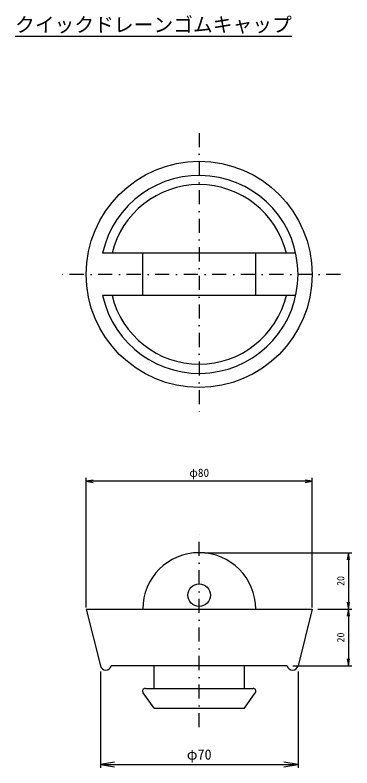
# Model space of a CAD drawing. Units: millimetres on the paper. Extents: x 0 to 1483, y 0 to 679.
# Drawn here: x 1364.1 to 1483.4, y 23.4 to 289.7 of the extents above; entities that cross this region are included whole.
import ezdxf
from ezdxf.enums import TextEntityAlignment as Align

# ---------------------------------------------------------------- set-up
doc = ezdxf.new("R2010")
doc.units = ezdxf.units.MM
doc.linetypes.add('USER2', pattern=[10.01, 5, -2.5, 0.01, -2.5])
for name, color, linetype, lineweight in [('0_3', 7, 'Continuous', 25), ('D-BMK', 2, 'USER2', 25), ('D-BYP', 7, 'Continuous', 25)]:
    doc.layers.add(name, color=color, linetype=linetype, lineweight=lineweight)
doc.styles.add('ＭＳ ゴシック', font='')
doc.styles.get('ＭＳ ゴシック').set_extended_font_data('MS Gothic')

# ---------------------------------------------------------------- blocks, each defined once
blk = doc.blocks.new('open_arrow')
at = {"color": 0, "linetype": 'Continuous', "lineweight": -2}
blk.add_lwpolyline([(7.5, 1.25), (0, 0), (7.5, -1.25)], dxfattribs=at)

msp = doc.modelspace()

# ---------------------------------------------------------------- linework, layer by layer
at = {"layer": '0_3'}
for p, q in [((1364.143, 282.182), (1462.143, 282.182)), ((1463.539, 205.461), (1395.165, 205.461)), ((1409.352, 190.461), (1409.352, 205.461)), ((1449.352, 190.461), (1449.352, 205.461)), ((1463.539, 190.461), (1395.165, 190.461)), ((1389.352, 80.147), (1389.352, 126.04)), ((1469.352, 80.147), (1469.352, 126.04)), ((1469.352, 124.79), (1389.352, 124.79)), ((1431.352, 99.522), (1483.434, 99.522)), ((1482.184, 99.522), (1482.184, 79.522)), ((1471.352, 79.522), (1483.434, 79.522)), ((1471.352, 79.522), (1483.434, 79.522)), ((1482.184, 79.522), (1482.184, 59.522)), ((1462.471, 59.522), (1483.434, 59.522)), ((1394.352, 57.522), (1394.352, 23.38)), ((1464.352, 57.522), (1464.352, 23.38)), ((1394.352, 24.63), (1464.352, 24.63))]:
    msp.add_line(p, q, dxfattribs=at)
msp.add_circle((1429.352, 197.961), 40, dxfattribs=at)
for radius, start, end in [(35, 192.37363, 167.62637), (31.75, 13.66358, 166.33642), (31.75, 193.66358, 346.33642)]:
    msp.add_arc((1429.352, 197.961), radius, start, end, dxfattribs=at)
at = {"layer": 'D-BMK'}
for p, q in [((1429.352, 247.961), (1429.352, 147.961)), ((1479.352, 197.961), (1379.352, 197.961)), ((1429.352, 37.81), (1429.352, 106.072))]:
    msp.add_line(p, q, dxfattribs=at)
at = {"layer": 'D-BYP'}
for p, q in [((1389.352, 79.522), (1394.352, 59.522)), ((1389.352, 79.522), (1469.352, 79.522)), ((1469.352, 79.522), (1464.352, 59.522)), ((1460.471, 59.522), (1398.232, 59.522)), ((1413.352, 51.522), (1413.352, 59.522)), ((1445.352, 51.522), (1445.352, 59.522)), ((1410.295, 51.522), (1413.352, 51.522)), ((1413.352, 51.522), (1445.352, 51.522)), ((1445.352, 51.522), (1448.409, 51.522)), ((1413.352, 44.522), (1409.481, 49.941)), ((1445.352, 44.522), (1449.222, 49.941)), ((1413.352, 44.522), (1445.352, 44.522))]:
    msp.add_line(p, q, dxfattribs=at)
msp.add_circle((1429.352, 84.522), 4, dxfattribs=at)
for centre, radius, start, end in [((1429.352, 79.522), 20, 0, 180), ((1396.292, 60.008), 2, 194.03624, 345.96376), ((1462.412, 60.008), 2, 194.03624, 345.96376), ((1410.295, 50.522), 1, 90, 215.53768), ((1448.409, 50.522), 1, 324.46232, 90)]:
    msp.add_arc(centre, radius, start, end, dxfattribs=at)

# ---------------------------------------------------------------- block references
at = {"layer": '0_3'}
for p, xscale, yscale in [((1389.352, 124.79), 0.333, 0.333), ((1394.352, 24.63), 0.667, 0.667)]:
    msp.add_blockref('open_arrow', p, dxfattribs=dict(at, xscale=xscale, yscale=yscale))
for p, xscale, yscale, rotation in [((1469.352, 124.79), 0.333, 0.333, 180), ((1482.184, 99.522), 0.333, 0.333, 270), ((1482.184, 79.522), 0.333, 0.333, 90), ((1482.184, 79.522), 0.333, 0.333, 270), ((1482.184, 59.522), 0.333, 0.333, 90), ((1464.352, 24.63), 0.667, 0.667, 180)]:
    msp.add_blockref('open_arrow', p, dxfattribs=dict(at, xscale=xscale, yscale=yscale, rotation=rotation))

# ---------------------------------------------------------------- texts
at = {"layer": '0_3', "style": 'ＭＳ ゴシック'}
msp.add_text('クイックドレーンゴムキャップ', height=5.132, dxfattribs=at).set_placement((1364.143, 282.182), align=Align.BOTTOM_LEFT)
for s, height, p in [('φ80', 2.933, (1429.352, 127.79)), ('φ70', 3.666, (1429.352, 28.13))]:
    msp.add_text(s, height=height, dxfattribs=at).set_placement(p, align=Align.MIDDLE_CENTER)
for p in [(1479.434, 89.522), (1479.434, 69.522)]:
    msp.add_text('20', height=2.566, rotation=90, dxfattribs=at).set_placement(p, align=Align.MIDDLE_CENTER)

doc.saveas('drawing.dxf')
